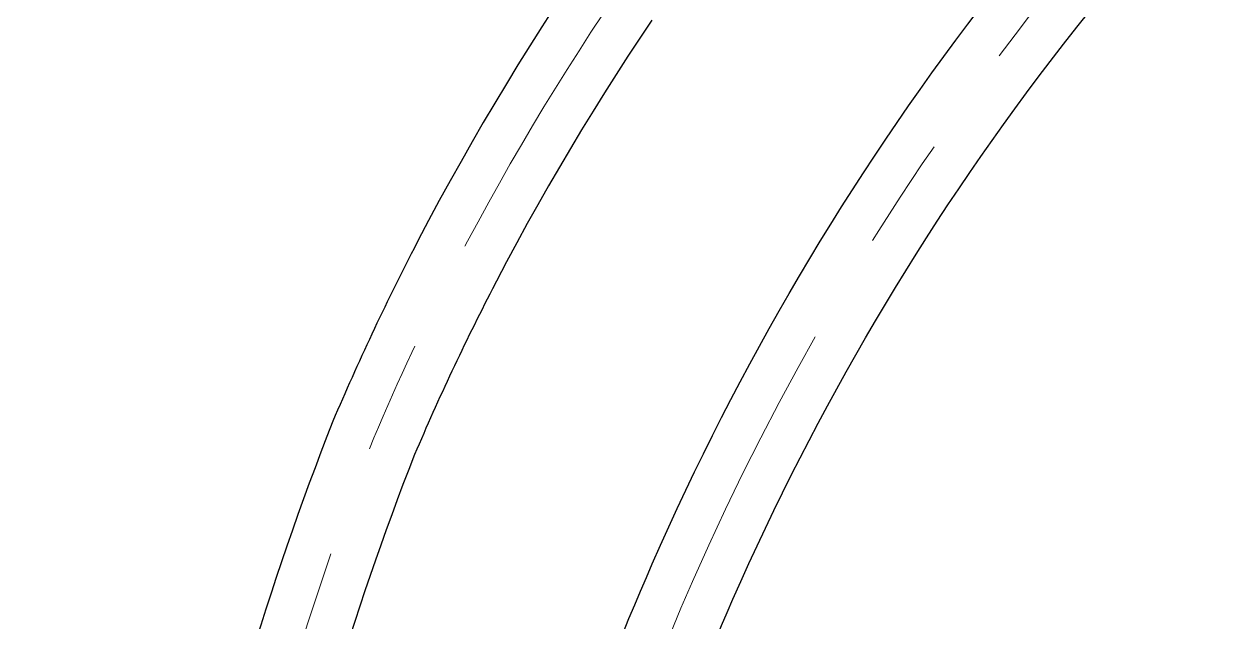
# Model space of a CAD drawing. Header units: metres. Extents: x 2498305 to 2504975, y 1114161 to 1117767.
# Drawn here: x 2499628.51 to 2499642.14, y 1115097.76 to 1115104.54 of the extents above; entities that cross this region are included whole.
import ezdxf

# ---------------------------------------------------------------- set-up
doc = ezdxf.new("R2010")
doc.units = ezdxf.units.M
doc.linetypes.add('AXESX2', pattern=[101.6, 63.5, -12.7, 12.7, -12.7])
doc.layers.add('AXES', color=7, linetype='AXESX2', lineweight=9)
doc.layers.add('RAILS', color=5, linetype='Continuous', true_color=0x0000ff)

msp = doc.modelspace()

# ---------------------------------------------------------------- linework, layer by layer
at = {"layer": 'AXES', "ltscale": 0.1, "flags": 128}
msp.add_lwpolyline([(2499669.492, 1115131.21, 0.078389), (2499643.176, 1115113.788), (2499643.002, 1115113.628), (2499642.818, 1115113.458), (2499642.636, 1115113.288), (2499642.453, 1115113.117), (2499642.272, 1115112.945), (2499642.091, 1115112.773), (2499641.91, 1115112.6), (2499641.729, 1115112.427), (2499641.55, 1115112.254), (2499641.371, 1115112.078), (2499641.192, 1115111.903), (2499641.015, 1115111.728), (2499640.838, 1115111.551), (2499640.661, 1115111.374), (2499640.485, 1115111.197), (2499640.309, 1115111.018), (2499640.135, 1115110.839), (2499639.961, 1115110.659), (2499639.789, 1115110.479), (2499639.616, 1115110.297), (2499639.445, 1115110.116), (2499639.275, 1115109.932), (2499639.106, 1115109.749), (2499638.937, 1115109.564), (2499638.768, 1115109.378), (2499638.602, 1115109.192), (2499638.436, 1115109.005), (2499638.271, 1115108.818), (2499638.107, 1115108.628), (2499637.944, 1115108.439), (2499637.782, 1115108.249), (2499637.622, 1115108.057), (2499637.462, 1115107.865), (2499637.304, 1115107.671), (2499637.146, 1115107.477), (2499636.989, 1115107.282), (2499636.836, 1115107.087), (2499636.681, 1115106.889), (2499636.528, 1115106.69), (2499636.377, 1115106.492), (2499636.227, 1115106.291), (2499636.078, 1115106.091), (2499635.931, 1115105.889), (2499635.785, 1115105.685), (2499635.64, 1115105.481), (2499635.497, 1115105.276), (2499635.355, 1115105.07), (2499635.215, 1115104.863), (2499635.076, 1115104.655), (2499634.939, 1115104.447), (2499634.804, 1115104.237), (2499634.67, 1115104.025), (2499634.537, 1115103.813), (2499634.407, 1115103.6), (2499634.277, 1115103.386), (2499634.151, 1115103.171), (2499634.025, 1115102.955), (2499633.901, 1115102.737), (2499633.78, 1115102.519), (2499633.659, 1115102.299), (2499633.54, 1115102.079), (2499633.425, 1115101.858), (2499633.377, 1115101.767, 0.018509), (2499632.477, 1115099.851, 0.042671), (2499630.786, 1115094.164, 0.050017), (2499630.249, 1115088.601, 0.013808), (2499630.429, 1115082.901), (2499631.064, 1115072.162, -0.039276), (2499630.871, 1115062.239, -0.087597), (2499628.305, 1115053.063, -0.065018), (2499623.545, 1115045.754, -0.063417), (2499617.482, 1115040.251), (2499608.154, 1115033.146, 0.033744), (2499601.554, 1115027.377, 0.164473), (2499596.187, 1115016.517, 0.164083), (2499598.793, 1115003.134, 0.150044), (2499606.704, 1114995.686, 0.212074), (2499623.762, 1114995.014, 0.195031), (2499634.054, 1115004.867, 0.090857), (2499636.691, 1115019.146, 0.025757), (2499636.563, 1115028.695), (2499635.688, 1115044.615), (2499634.715, 1115061.066), (2499633.624, 1115080.129, -0.025193), (2499633.578, 1115086.779, -0.044741), (2499634.438, 1115093.203, -0.048407), (2499636.092, 1115098.222, -0.060082), (2499639.749, 1115104.418), (2499639.902, 1115104.617), (2499640.057, 1115104.815), (2499640.214, 1115105.01), (2499640.371, 1115105.203), (2499640.529, 1115105.397), (2499640.691, 1115105.589), (2499640.853, 1115105.779), (2499641.016, 1115105.967), (2499641.181, 1115106.156), (2499641.348, 1115106.343), (2499641.515, 1115106.528), (2499641.684, 1115106.712), (2499641.854, 1115106.896), (2499642.025, 1115107.077), (2499642.198, 1115107.258), (2499642.372, 1115107.438), (2499642.547, 1115107.617), (2499642.723, 1115107.794), (2499642.9, 1115107.97), (2499643.079, 1115108.145), (2499643.258, 1115108.319), (2499643.439, 1115108.492), (2499643.62, 1115108.664), (2499643.803, 1115108.835), (2499643.986, 1115109.004), (2499644.171, 1115109.174), (2499644.357, 1115109.342), (2499644.542, 1115109.508), (2499644.729, 1115109.674), (2499644.917, 1115109.839), (2499645.107, 1115110.004), (2499645.296, 1115110.166), (2499645.485, 1115110.328), (2499645.678, 1115110.49), (2499645.869, 1115110.65), (2499646.062, 1115110.81), (2499646.254, 1115110.968), (2499646.448, 1115111.126), (2499646.643, 1115111.284), (2499646.839, 1115111.44), (2499647.034, 1115111.595), (2499647.23, 1115111.75), (2499647.428, 1115111.905), (2499647.625, 1115112.057), (2499647.822, 1115112.21), (2499648.022, 1115112.363), (2499648.22, 1115112.513), (2499648.419, 1115112.664), (2499648.619, 1115112.814), (2499648.819, 1115112.964), (2499649.021, 1115113.113), (2499649.222, 1115113.262), (2499649.424, 1115113.41), (2499649.625, 1115113.557), (2499649.827, 1115113.704), (2499650.029, 1115113.85), (2499650.233, 1115113.997), (2499650.436, 1115114.143), (2499650.639, 1115114.288), (2499650.843, 1115114.433), (2499651.047, 1115114.578), (2499651.251, 1115114.723), (2499651.455, 1115114.866), (2499651.659, 1115115.01), (2499651.864, 1115115.154), (2499652.069, 1115115.297), (2499652.273, 1115115.44), (2499652.48, 1115115.584), (2499652.685, 1115115.726), (2499652.89, 1115115.869), (2499653.097, 1115116.011), (2499653.301, 1115116.153), (2499653.506, 1115116.296), (2499653.713, 1115116.438), (2499653.935, 1115116.592), (2499660.312, 1115120.941)], format="xyb", dxfattribs=at)
at = {"layer": 'RAILS', "flags": 128}
for points in [[(2499633.951, 1115093.314, -0.048403), (2499635.635, 1115098.423, -0.060086), (2499639.352, 1115104.722), (2499639.508, 1115104.924), (2499639.665, 1115105.125), (2499639.825, 1115105.324), (2499639.983, 1115105.519), (2499640.145, 1115105.716), (2499640.309, 1115105.912), (2499640.473, 1115106.104), (2499640.639, 1115106.296), (2499640.807, 1115106.487), (2499640.975, 1115106.677), (2499641.145, 1115106.865), (2499641.316, 1115107.051), (2499641.489, 1115107.237), (2499641.663, 1115107.422), (2499641.838, 1115107.605), (2499642.014, 1115107.787), (2499642.192, 1115107.968)], [(2499634.926, 1115093.093, -0.048412), (2499636.55, 1115098.021, -0.060078), (2499640.145, 1115104.113), (2499640.297, 1115104.31), (2499640.449, 1115104.504), (2499640.603, 1115104.696), (2499640.758, 1115104.887), (2499640.914, 1115105.077), (2499641.073, 1115105.266), (2499641.232, 1115105.453), (2499641.393, 1115105.639), (2499641.556, 1115105.825), (2499641.72, 1115106.009), (2499641.885, 1115106.192), (2499642.051, 1115106.373), (2499642.219, 1115106.554)], [(2499634.52, 1115104.719), (2499634.383, 1115104.506), (2499634.247, 1115104.292), (2499634.112, 1115104.076), (2499633.98, 1115103.86), (2499633.848, 1115103.642), (2499633.719, 1115103.423), (2499633.592, 1115103.204), (2499633.466, 1115102.983), (2499633.342, 1115102.761), (2499633.22, 1115102.538), (2499633.099, 1115102.314), (2499632.981, 1115102.089), (2499632.933, 1115101.996, 0.018569), (2499632.014, 1115100.04, 0.042734), (2499630.296, 1115094.263, 0.050034)], [(2499635.63, 1115104.584), (2499635.493, 1115104.379), (2499635.359, 1115104.174), (2499635.226, 1115103.967), (2499635.093, 1115103.759), (2499634.963, 1115103.55), (2499634.834, 1115103.34), (2499634.707, 1115103.129), (2499634.582, 1115102.918), (2499634.459, 1115102.706), (2499634.337, 1115102.492), (2499634.217, 1115102.277), (2499634.099, 1115102.06), (2499633.982, 1115101.844), (2499633.868, 1115101.627), (2499633.822, 1115101.537, 0.018447), (2499632.94, 1115099.661, 0.042606), (2499631.276, 1115094.064, 0.05)]]:
    msp.add_lwpolyline(points, format="xyb", dxfattribs=at)

doc.saveas('drawing.dxf')
